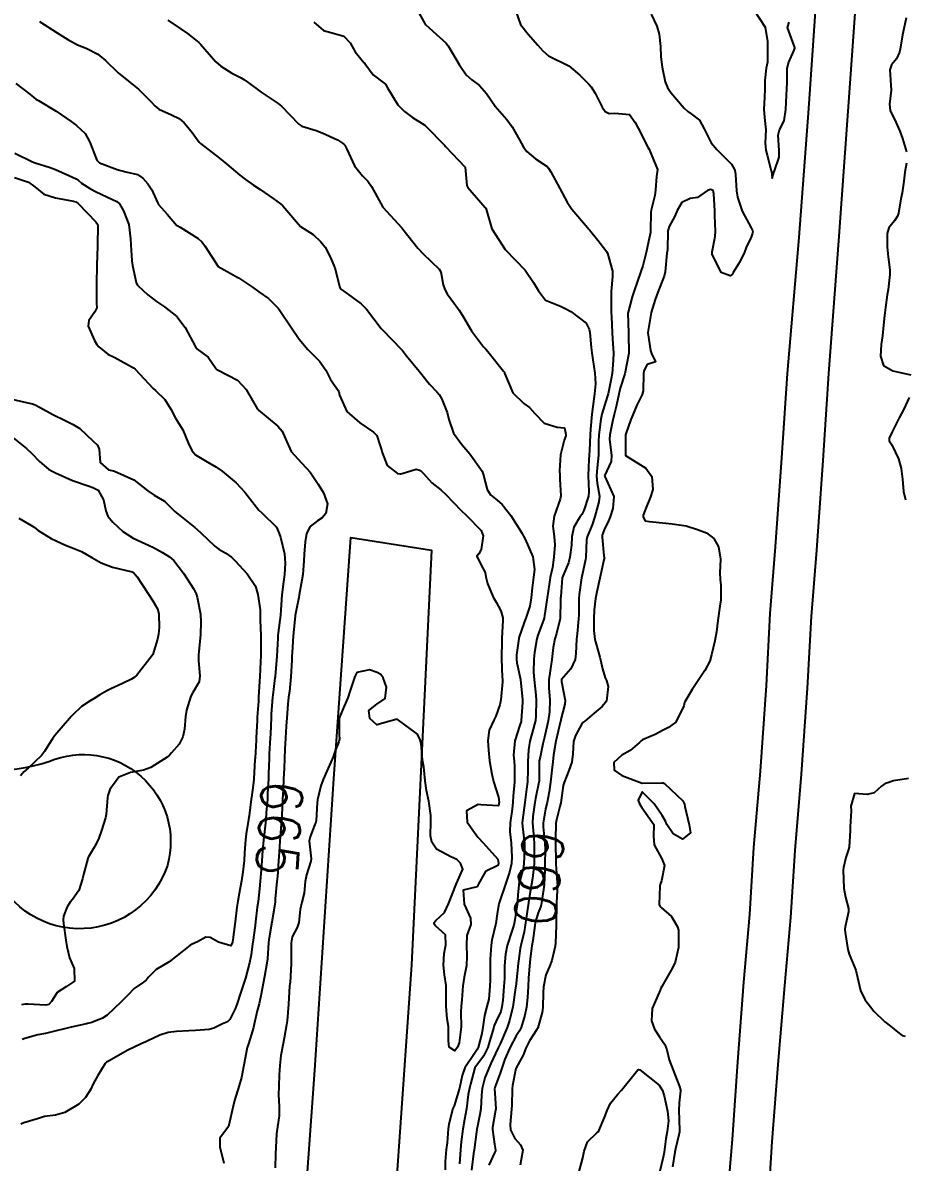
# Model space of a CAD drawing. Header units: metres. Extents: x 292545 to 299085, y 7450245 to 7463078.
# Drawn here: x 296437.6 to 296523.8, y 7460172.9 to 7460284.2 of the extents above; entities that cross this region are included whole.
import ezdxf
from ezdxf.enums import TextEntityAlignment as Align

# ---------------------------------------------------------------- set-up
doc = ezdxf.new("R2010")
doc.units = ezdxf.units.M
for name, color, linetype in [('Cotas', 45, 'Continuous'), ('Curvas de Nivel 1m', 11, 'Continuous'), ('Curvas de Nivel 5m', 15, 'Continuous'), ('Linha Férrea', 20, 'Continuous'), ('Vias Primárias', 230, 'Continuous')]:
    doc.layers.add(name, color=color, linetype=linetype)
doc.styles.add('Style-STANDARD', font='STANDARD.shx')

msp = doc.modelspace()

# ---------------------------------------------------------------- linework, layer by layer
at = {"layer": 'Curvas de Nivel 1m', "flags": 128}
for points, elevation in [([(296509, 7460285.47), (296510.11, 7460283.76), (296510.34, 7460282.38), (296510.36, 7460281.76), (296510.34, 7460280.35), (296510.23, 7460279.76), (296510.09, 7460278.58), (296510.09, 7460277.76), (296510.06, 7460276.92), (296510, 7460275.76), (296510.06, 7460274.95), (296510.19, 7460273.76), (296510.11, 7460272.49), (296510.19, 7460271.76), (296510.33, 7460271.26), (296510.72, 7460269.75), (296510.73, 7460269.67), (296510.81, 7460269.03), (296510.97, 7460269.59), (296511.02, 7460269.75), (296511.5, 7460271.07), (296511.49, 7460271.74), (296511.38, 7460273.22), (296511.53, 7460273.74), (296511.98, 7460274.63), (296512.15, 7460275.74), (296512.17, 7460276.46), (296512.25, 7460277.74), (296512.27, 7460278.38), (296512.28, 7460279.74), (296512.4, 7460280.28), (296512.95, 7460281.52), (296513.02, 7460281.73), (296513.02, 7460281.8), (296512.96, 7460281.96), (296512.31, 7460283.74), (296512.45, 7460284.27)], 657), ([(296439.24, 7460284.34), (296440.97, 7460283.21), (296442, 7460282.57), (296442.96, 7460282.06), (296443.78, 7460281.72), (296444.94, 7460281.15), (296445.69, 7460280.52), (296446.92, 7460279.3), (296447.93, 7460278.5), (296448.9, 7460277.72), (296450.13, 7460276.47), (296450.49, 7460276.08), (296450.88, 7460275.75), (296452.12, 7460275.2), (296452.87, 7460274.86), (296453.36, 7460274.44), (296454.04, 7460273.62), (296454.84, 7460272.54), (296454.9, 7460272.48), (296454.97, 7460272.42), (296456.82, 7460270.98), (296457.53, 7460270.38), (296458.8, 7460269.3), (296459.34, 7460268.9), (296460.14, 7460268.35), (296460.79, 7460267.91), (296462.05, 7460267.05), (296462.77, 7460266.53), (296462.99, 7460266.32), (296464.74, 7460264.3), (296465.97, 7460263.51), (296466.73, 7460262.81), (296467.13, 7460262.27), (296467.63, 7460261.34), (296468.07, 7460260.26), (296468.58, 7460258.34), (296468.61, 7460258.25), (296468.67, 7460258.17), (296468.95, 7460257.97), (296470.66, 7460256.74), (296470.93, 7460256.5), (296471.16, 7460256.22), (296472.62, 7460254.32), (296472.73, 7460254.2), (296474.6, 7460252.27), (296474.68, 7460252.18), (296475.09, 7460251.68), (296476.32, 7460250.16), (296476.57, 7460249.83), (296477.33, 7460248.91), (296478.06, 7460248.14), (296478.29, 7460247.88), (296478.55, 7460247.43), (296479.04, 7460246.12), (296479.22, 7460245.43), (296479.68, 7460244.12), (296480.49, 7460242.99), (296481.27, 7460242.1), (296482.46, 7460240.39), (296482.58, 7460240.09), (296482.96, 7460238.6), (296483.28, 7460238.08), (296483.93, 7460237.57), (296484.42, 7460237.13), (296485.28, 7460236.05), (296486.39, 7460234.29), (296486.51, 7460234.04), (296486.66, 7460233.75), (296487.42, 7460232.03), (296487.58, 7460230.8), (296487.48, 7460230.03), (296487.35, 7460229.01), (296487.27, 7460228.03), (296487.12, 7460227.21), (296486.73, 7460226.04), (296486.61, 7460225.71), (296486.27, 7460224.75), (296486.09, 7460224.22), (296486.05, 7460224.04), (296485.84, 7460222.45), (296485.82, 7460222.04), (296485.86, 7460221.66), (296486.22, 7460220.04), (296486.41, 7460218.04), (296486.41, 7460217.81), (296486.3, 7460216.04), (296486.28, 7460215.93), (296486.17, 7460215.58), (296485.67, 7460214.05), (296485.55, 7460212.64), (296485.6, 7460212.05), (296485.64, 7460211.57), (296485.62, 7460210.05), (296485.49, 7460208.64), (296485.46, 7460208.05), (296485.4, 7460207.38), (296485.2, 7460206.05), (296485.19, 7460205.2), (296485.31, 7460204.05), (296485.38, 7460202.68), (296485.35, 7460202.05), (296485.16, 7460201.22), (296484.75, 7460200.06), (296484.13, 7460198.23), (296484.09, 7460198.07), (296484.07, 7460197.96), (296483.95, 7460197.15), (296483.8, 7460196.2), (296483.77, 7460196.07), (296483.42, 7460194.57), (296483.35, 7460194.08), (296483.26, 7460192.71), (296483.24, 7460192.08), (296483.25, 7460190.7), (296483.23, 7460190.08), (296483.12, 7460188.81), (296482.94, 7460188.08), (296482.69, 7460187.22), (296482.53, 7460186.08), (296482.43, 7460185.46), (296482.07, 7460184.09), (296481.99, 7460183.89), (296481.79, 7460183.6), (296480.78, 7460182.1), (296480.51, 7460181.36), (296480.25, 7460180.11), (296479.73, 7460178.39), (296479.64, 7460178.2), (296479.61, 7460178.12), (296479.22, 7460176.6), (296479.16, 7460176.13), (296479.04, 7460174.77), (296478.96, 7460174.13), (296478.85, 7460172.94), (296478.86, 7460172.13)], 663), ([(296451.77, 7460284.45), (296452.97, 7460283.63), (296453.7, 7460283.16), (296454.65, 7460282.41), (296454.81, 7460282.27), (296454.95, 7460282.13), (296456.46, 7460280.39), (296456.93, 7460279.96), (296458.02, 7460279.28), (296458.92, 7460278.81), (296459.2, 7460278.65), (296459.61, 7460278.36), (296460.9, 7460277.42), (296462.56, 7460276.32), (296462.88, 7460276.06), (296464.57, 7460274.3), (296464.86, 7460274.11), (296466.26, 7460273.68), (296466.85, 7460273.45), (296468.34, 7460272.76), (296468.84, 7460272.45), (296468.96, 7460272.36), (296469.07, 7460272.25), (296469.24, 7460271.84), (296470.01, 7460270.24), (296470.8, 7460269.24), (296471.3, 7460268.73), (296471.66, 7460268.22), (296472.76, 7460266.2), (296474.63, 7460264.18), (296474.74, 7460264.04), (296476.19, 7460262.17), (296476.72, 7460261.63), (296478.27, 7460260.14), (296478.43, 7460259.87), (296478.68, 7460258.61), (296478.82, 7460258.13), (296479.07, 7460257.72), (296480.22, 7460256.11), (296480.64, 7460255.44), (296481.44, 7460254.1), (296482.61, 7460252.53), (296482.82, 7460252.3), (296483.03, 7460252.08), (296484.57, 7460250.17), (296484.64, 7460250.06), (296484.67, 7460249.96), (296485.47, 7460248.05), (296486.54, 7460247.01), (296487.11, 7460246.61), (296487.62, 7460246.03), (296488.52, 7460245.1), (296489.81, 7460244.71), (296490.51, 7460244.63), (296490.66, 7460243.99), (296490.64, 7460243.85), (296490.5, 7460243.42), (296490.13, 7460242), (296490.04, 7460240.42), (296490.05, 7460240), (296490.07, 7460239.62), (296490.16, 7460237.99), (296490.09, 7460237.65), (296489.5, 7460236), (296489.39, 7460235.01), (296489.52, 7460234), (296489.57, 7460233.2), (296489.49, 7460232), (296489.33, 7460230.98), (296489.13, 7460230.01), (296489.01, 7460229.33), (296488.83, 7460228.01), (296488.56, 7460226.28), (296488.53, 7460226.02), (296488.48, 7460225.83), (296488.28, 7460225.32), (296487.91, 7460224.38), (296487.81, 7460224.02), (296487.59, 7460222.69), (296487.51, 7460222.03), (296487.49, 7460220.76), (296487.56, 7460220.03), (296487.73, 7460218.5), (296487.75, 7460218.02), (296487.73, 7460216.47), (296487.67, 7460216.03), (296487.36, 7460214.83), (296487.14, 7460214.03), (296487, 7460213.17), (296486.94, 7460212.03), (296486.94, 7460211.21), (296486.9, 7460210.03), (296486.81, 7460209.31), (296486.64, 7460208.03), (296486.57, 7460207.54), (296486.39, 7460206.04), (296486.4, 7460205.69), (296486.6, 7460204.03), (296486.62, 7460203.43), (296486.56, 7460202.03), (296486.49, 7460201.54), (296486.06, 7460200.04), (296486.05, 7460199.97), (296485.97, 7460198.96), (296485.88, 7460198.04), (296485.63, 7460196.36), (296485.57, 7460196.05), (296485.42, 7460195.54), (296484.93, 7460194.05), (296484.75, 7460193.21), (296484.67, 7460192.06), (296484.64, 7460190.82), (296484.6, 7460190.06), (296484.49, 7460188.7), (296484.41, 7460188.06), (296484.29, 7460187.61), (296483.82, 7460186.61), (296483.65, 7460186.23), (296483.6, 7460186.07), (296483.2, 7460184.67), (296483.02, 7460184.08), (296482.62, 7460183.25), (296481.77, 7460182.1), (296481.34, 7460180.5), (296481.24, 7460180.1), (296481.12, 7460179.48), (296480.93, 7460178.1), (296480.75, 7460177.06), (296480.58, 7460176.11), (296480.43, 7460174.86), (296480.37, 7460174.11), (296480.27, 7460172.72)], 662), ([(296466.03, 7460284.28), (296466.97, 7460283.44), (296468.05, 7460283.17), (296468.96, 7460282.91), (296469.58, 7460282.24), (296470.08, 7460281.37), (296470.93, 7460280.33), (296470.98, 7460280.28), (296471.01, 7460280.23), (296471.84, 7460279.13), (296472.91, 7460278.31), (296473.03, 7460278.2), (296473.24, 7460277.86), (296474.25, 7460276.19), (296474.88, 7460275.55), (296475.66, 7460274.96), (296476.86, 7460274.2), (296476.93, 7460274.15), (296478.83, 7460272.2), (296478.9, 7460272.13), (296480.81, 7460270.11), (296480.99, 7460268.3), (296481.07, 7460268.11), (296482.76, 7460266.16), (296482.82, 7460266.08), (296482.85, 7460265.99), (296483.43, 7460264.07), (296484.72, 7460262.06), (296486.69, 7460260.04), (296487.49, 7460258.84), (296487.98, 7460258.02), (296488.66, 7460257.1), (296490.13, 7460256.52), (296490.65, 7460256.27), (296491.14, 7460255.99), (296492.63, 7460254.84), (296492.92, 7460254.26), (296492.98, 7460253.96), (296493.13, 7460252.49), (296493.2, 7460251.96), (296493.28, 7460251.27), (296493.48, 7460249.96), (296493.53, 7460248.92), (296493.44, 7460247.96), (296493.28, 7460246.7), (296493.18, 7460245.96), (296493.06, 7460244.51), (296493.03, 7460243.96), (296492.96, 7460242.43), (296492.94, 7460241.96), (296492.91, 7460241.53), (296492.83, 7460239.96), (296492.88, 7460238.41), (296492.86, 7460237.96), (296492.42, 7460236.54), (296492.22, 7460236.17), (296492.05, 7460235.97), (296491.43, 7460234.94), (296491.24, 7460233.98), (296491.19, 7460233.16), (296491.05, 7460231.98), (296490.91, 7460231.44), (296490.34, 7460230.15), (296490.3, 7460229.99), (296490.15, 7460228.16), (296490.13, 7460227.99), (296490.12, 7460227.8), (296490.08, 7460225.99), (296489.74, 7460224.53), (296489.58, 7460224), (296489.42, 7460223.16), (296489.28, 7460222), (296489.13, 7460220.9), (296489, 7460220.01), (296489, 7460219.22), (296489.09, 7460218.01), (296489.06, 7460216.89), (296488.93, 7460216.01), (296488.56, 7460214.42), (296488.47, 7460214.02), (296488.41, 7460213.75), (296488.13, 7460212.46), (296488.05, 7460212.09), (296488.04, 7460212.02), (296488.03, 7460210.1), (296488.02, 7460210.02), (296487.69, 7460208.42), (296487.62, 7460208.02), (296487.43, 7460206.65), (296487.4, 7460206.03), (296487.53, 7460204.53), (296487.57, 7460204.02), (296487.56, 7460202.47), (296487.54, 7460202.02), (296487.4, 7460200.61), (296487.3, 7460200.03), (296487.11, 7460198.89), (296486.98, 7460198.03), (296486.83, 7460197.15), (296486.67, 7460196.03), (296486.57, 7460195.39), (296486.25, 7460194.04), (296486.2, 7460193.75), (296485.95, 7460192.04), (296485.95, 7460191.97), (296485.88, 7460191.31), (296485.75, 7460190.04), (296485.73, 7460189.91), (296485.46, 7460188.05), (296485.16, 7460186.71), (296484.93, 7460186.05), (296484.26, 7460184.52), (296484.04, 7460184.07), (296483.79, 7460183.49), (296483.33, 7460182.52), (296483.11, 7460182.08), (296482.73, 7460181.11), (296482.47, 7460180.08), (296482.4, 7460179.42), (296482.33, 7460178.08), (296482.25, 7460177.55), (296481.95, 7460176.09), (296481.92, 7460175.86), (296481.69, 7460174.09), (296481.69, 7460174.07), (296481.67, 7460174), (296481.42, 7460172.09)], 661), ([(296485.8, 7460285.25), (296486.21, 7460284.05), (296486.97, 7460283.1), (296487.91, 7460282.03), (296488.39, 7460281.46), (296488.94, 7460280.99), (296490.93, 7460279.99), (296492.02, 7460279.07), (296492.91, 7460278.22), (296493.12, 7460277.96), (296493.51, 7460277.34), (296494.2, 7460275.95), (296494.49, 7460275.55), (296494.88, 7460275.33), (296495.45, 7460275.36), (296496.88, 7460275.24), (296497.42, 7460274.47), (296497.7, 7460273.91), (296498.67, 7460272.06), (296498.75, 7460271.89), (296498.78, 7460271.84), (296498.83, 7460271.75), (296499.59, 7460269.88), (296499.51, 7460269.18), (296499.42, 7460267.88), (296499.34, 7460267.33), (296498.98, 7460265.89), (296498.95, 7460265.69), (296498.93, 7460263.89), (296498.91, 7460263.71), (296498.73, 7460262.83), (296498.55, 7460262.06), (296498.52, 7460261.9), (296498.16, 7460260.45), (296497.99, 7460259.91), (296497.65, 7460258.95), (296497.29, 7460257.91), (296497.14, 7460257.44), (296496.73, 7460255.92), (296496.72, 7460255.84), (296496.76, 7460253.92), (296496.76, 7460253.78), (296496.79, 7460251.92), (296496.77, 7460251.75), (296496.59, 7460250.9), (296496.44, 7460250.06), (296496.41, 7460249.92), (296495.97, 7460248.52), (296495.83, 7460247.93), (296495.61, 7460246.85), (296495.36, 7460245.93), (296495.2, 7460245.25), (296494.93, 7460243.94), (296494.91, 7460243.53), (296495.1, 7460241.93), (296495.08, 7460241.33), (296494.45, 7460240.01), (296494.44, 7460239.96), (296494.43, 7460239.94), (296494.44, 7460239.92), (296494.45, 7460239.89), (296495.32, 7460237.93), (296495.23, 7460236.75), (296494.97, 7460235.94), (296494.82, 7460235.53), (296494.39, 7460234.65), (296494.21, 7460234.13), (296494.19, 7460233.95), (296494.36, 7460232.13), (296494.4, 7460231.99), (296494.42, 7460231.95), (296494.36, 7460231.72), (296494.05, 7460230.25), (296493.98, 7460229.95), (296493.66, 7460228.62), (296493.54, 7460227.96), (296493.41, 7460226.85), (296493.38, 7460225.96), (296493.39, 7460224.84), (296493.49, 7460223.96), (296493.97, 7460222.23), (296494.05, 7460221.95), (296494.23, 7460221.09), (296494.5, 7460220.22), (296494.61, 7460219.94), (296494.79, 7460219.37), (296494.63, 7460217.94), (296494.19, 7460217.41), (296493.4, 7460216.74), (296492.51, 7460215.97), (296492.31, 7460215.83), (296492.17, 7460215.66), (296491.58, 7460214.56), (296491.4, 7460213.98), (296491.33, 7460212.78), (296491.23, 7460211.98), (296490.95, 7460211.15), (296490.48, 7460209.99), (296490.4, 7460209.68), (296490.17, 7460208), (296490.07, 7460207.63), (296489.72, 7460206.34), (296489.68, 7460206), (296489.64, 7460204.4), (296489.65, 7460204), (296489.67, 7460202.34), (296489.68, 7460202), (296489.81, 7460200.17), (296489.82, 7460200), (296489.73, 7460198.23), (296489.73, 7460198), (296489.71, 7460196.23), (296489.7, 7460196), (296489.63, 7460194.29), (296489.59, 7460194), (296489.29, 7460192.6), (296489.06, 7460192.01), (296488.69, 7460191.19), (296488.45, 7460190.01), (296488.42, 7460189.45), (296488.4, 7460188.01), (296488.33, 7460187.52), (296487.91, 7460186.02), (296487.88, 7460185.95), (296487.81, 7460185.86), (296487.09, 7460184.73), (296486.73, 7460184.03), (296486.47, 7460183.35), (296485.77, 7460182.04), (296485.45, 7460180.36), (296485.4, 7460180.05), (296485.36, 7460178.42), (296485.35, 7460178.05), (296485.21, 7460176.55), (296485.25, 7460176.05), (296485.68, 7460175.18), (296486.22, 7460174.59), (296486.44, 7460174.04), (296486.2, 7460172.59)], 659), ([(296498.99, 7460285.04), (296499.53, 7460283.88), (296499.76, 7460283.09), (296499.89, 7460281.88), (296499.94, 7460280.89), (296500.06, 7460279.88), (296500.34, 7460278.45), (296500.57, 7460277.87), (296500.9, 7460277.4), (296502.22, 7460275.86), (296502.55, 7460275.52), (296502.88, 7460275.31), (296503.72, 7460274.69), (296504.15, 7460273.83), (296504.84, 7460272.47), (296505.41, 7460271.81), (296506.82, 7460270.38), (296507.15, 7460269.8), (296507.23, 7460269.37), (296507.32, 7460267.79), (296507.42, 7460267.15), (296507.88, 7460265.79), (296508.75, 7460264.17), (296508.88, 7460263.91), (296508.9, 7460263.78), (296508.88, 7460263.64), (296508.74, 7460263.25), (296508.26, 7460262.25), (296508.09, 7460261.79), (296507.64, 7460260.85), (296507, 7460259.8), (296506.89, 7460259.6), (296506.69, 7460259.49), (296505.83, 7460259.81), (296504.94, 7460261.59), (296504.95, 7460261.82), (296505.23, 7460263.32), (296505.27, 7460263.81), (296505.2, 7460265.37), (296505.19, 7460265.82), (296505.12, 7460267.49), (296505.04, 7460267.82), (296504.79, 7460267.9), (296504.5, 7460267.82), (296503.51, 7460267.12), (296502.78, 7460267.05), (296501.99, 7460266.65), (296501.52, 7460265.86), (296501.31, 7460265.31), (296500.75, 7460264.29), (296500.64, 7460263.98), (296500.62, 7460263.87), (296500.57, 7460262.02), (296500.55, 7460261.87), (296500.52, 7460261.68), (296500.36, 7460259.88), (296500.25, 7460259.44), (296499.65, 7460257.89), (296499.38, 7460257.17), (296498.99, 7460255.89), (296498.67, 7460253.94), (296498.66, 7460253.9), (296498.91, 7460252.2), (296499.03, 7460251.89), (296499.4, 7460251.08), (296498.59, 7460250.82), (296498.28, 7460250.2), (296498.24, 7460249.9), (296498.2, 7460248.26), (296498.12, 7460247.9), (296497.59, 7460246.85), (296497.18, 7460245.91), (296497, 7460245.43), (296496.5, 7460244.04), (296496.49, 7460243.94), (296496.49, 7460243.92), (296496.48, 7460241.92), (296498.46, 7460240.69), (296499.06, 7460239.89), (296499.14, 7460238.59), (296498.92, 7460237.89), (296498.42, 7460236.68), (296498.21, 7460236.11), (296498.19, 7460235.9), (296498.41, 7460235.53), (296498.81, 7460235.49), (296500.4, 7460235.31), (296501.02, 7460235.25), (296502.4, 7460235.05), (296503.52, 7460234.71), (296504.39, 7460234.36), (296505.09, 7460233.82), (296505.56, 7460233), (296505.76, 7460231.81), (296505.7, 7460230.45), (296505.72, 7460229.81), (296505.79, 7460229.27), (296505.79, 7460227.81), (296505.7, 7460227.21), (296505.51, 7460225.81), (296505.38, 7460224.71), (296505.2, 7460223.82), (296504.89, 7460222.46), (296504.7, 7460221.82), (296504.23, 7460220.91), (296503.51, 7460219.84), (296503, 7460219.05), (296502.26, 7460217.85), (296502.25, 7460217.8), (296502.19, 7460217.46), (296501.39, 7460215.86), (296500.68, 7460215.36), (296500.16, 7460215.09), (296499.37, 7460214.67), (296498.15, 7460214.13), (296498, 7460214.04), (296497.85, 7460213.9), (296496.94, 7460213.11), (296496.13, 7460212.65), (296495.33, 7460211.93), (296495.36, 7460211.17), (296496.11, 7460210.65), (296498.1, 7460209.9), (296500.03, 7460209.95), (296500.1, 7460209.95), (296500.16, 7460209.94), (296500.29, 7460209.88), (296502.08, 7460208.2), (296502.23, 7460207.85), (296502.28, 7460207.64), (296502.7, 7460205.84), (296502.82, 7460205.07), (296502.04, 7460204.45), (296501.13, 7460204.95), (296500.51, 7460205.87), (296500.39, 7460206.21), (296500.06, 7460206.75), (296499.28, 7460207.89), (296498.09, 7460209.08), (296497.72, 7460208.26), (296497.83, 7460207.9), (296498.07, 7460207.53), (296499.25, 7460205.89), (296499.21, 7460204.72), (296499.28, 7460203.89), (296500.01, 7460202.51), (296500.28, 7460201.88), (296499.99, 7460200.37), (296499.86, 7460200.01), (296499.84, 7460199.88), (296499.78, 7460198.06), (296499.82, 7460197.88), (296499.95, 7460197.76), (296500.97, 7460196.89), (296501.56, 7460195.86), (296501.64, 7460195.56), (296501.65, 7460193.85), (296501.32, 7460192.43), (296501.08, 7460191.86), (296500.02, 7460190.03), (296499.94, 7460189.88), (296499.86, 7460189.7), (296499.31, 7460188.43), (296499.09, 7460187.89), (296499.02, 7460186.69), (296499.32, 7460185.88), (296499.81, 7460185.13), (296500.32, 7460184.39), (296500.5, 7460183.87), (296500.75, 7460182.89), (296501.13, 7460181.87), (296501.75, 7460180.26), (296501.84, 7460179.96), (296501.85, 7460179.86), (296501.73, 7460178.68), (296501.67, 7460177.91), (296501.67, 7460177.86), (296501.71, 7460177.13), (296501.74, 7460175.86), (296501.69, 7460175.54), (296501.36, 7460174.18), (296501.31, 7460173.86), (296501.08, 7460172.44)], 658), ([(296523.9, 7460284.69), (296523.67, 7460283.6), (296523.55, 7460283.02), (296523.3, 7460281.61), (296523.24, 7460281.32), (296522.94, 7460280.67), (296522.45, 7460280.1), (296522.3, 7460279.62), (296522.4, 7460278.12), (296522.42, 7460277.61), (296522.27, 7460276.24), (296522.32, 7460275.62), (296522.87, 7460274.49), (296523.28, 7460273.61), (296523.55, 7460272.91), (296523.94, 7460271.6)], 657), ([(296436.91, 7460278.28), (296438.28, 7460277.22), (296438.89, 7460276.75), (296439.12, 7460276.6), (296440.87, 7460275.56), (296442.34, 7460274.57), (296442.86, 7460274.17), (296443.68, 7460273.38), (296444.14, 7460272.54), (296444.82, 7460270.77), (296445.09, 7460270.53), (296446.81, 7460269.88), (296447.67, 7460269.64), (296448.8, 7460269.37), (296449.33, 7460269.01), (296449.81, 7460268.47), (296450.21, 7460267.89), (296450.77, 7460266.64), (296450.87, 7460266.46), (296451.69, 7460265.52), (296452.63, 7460264.44), (296452.74, 7460264.35), (296452.96, 7460264.22), (296454.73, 7460263.12), (296455.1, 7460262.79), (296455.39, 7460262.41), (296456.69, 7460260.39), (296458.68, 7460259.27), (296460.04, 7460258.36), (296460.67, 7460257.93), (296461.6, 7460257.28), (296462.56, 7460256.32), (296462.65, 7460256.2), (296463.9, 7460254.31), (296464.61, 7460253.28), (296465.45, 7460252.29), (296466.59, 7460251.14), (296467.2, 7460250.27), (296467.65, 7460249.35), (296468.44, 7460248.25), (296468.48, 7460248.18), (296468.55, 7460247.83), (296469.27, 7460246.24), (296470.52, 7460245.11), (296471.86, 7460244.21), (296472.17, 7460243.87), (296472.49, 7460242.97), (296472.66, 7460242.38), (296472.71, 7460242.21), (296473.21, 7460240.94), (296474.22, 7460240.18), (296474.46, 7460240.12), (296474.52, 7460240.13), (296474.67, 7460240.18), (296476.03, 7460240.6), (296476.46, 7460240.46), (296476.75, 7460240.16), (296477.55, 7460239.25), (296478.44, 7460238.57), (296478.91, 7460238.13), (296480.42, 7460236.56), (296480.92, 7460236.1), (296482.39, 7460234.6), (296482.56, 7460234.09), (296482.37, 7460232.73), (296482.14, 7460232.32), (296481.96, 7460232.09), (296482.35, 7460231.27), (296482.76, 7460230.49), (296482.83, 7460230.08), (296482.98, 7460229.43), (296483.56, 7460228.07), (296483.83, 7460227.59), (296484.3, 7460226.75), (296484.5, 7460226.06), (296484.5, 7460225.85), (296484.4, 7460224.06), (296484.4, 7460223.92), (296484.36, 7460222.06), (296484.42, 7460220.27), (296484.45, 7460220.07), (296484.46, 7460219.82), (296484.29, 7460218.07), (296484.19, 7460217.55), (296483.8, 7460216.45), (296483.61, 7460216.08), (296483.15, 7460215.09), (296483.02, 7460214.08), (296483.08, 7460213.14), (296483.2, 7460212.08), (296483.41, 7460210.78), (296483.58, 7460210.08), (296484.08, 7460208.56), (296484.12, 7460208.07), (296484.07, 7460207.71), (296482.35, 7460207.81), (296482.07, 7460207.82), (296480.96, 7460207.21), (296481.02, 7460206.1), (296482.04, 7460204.64), (296482.58, 7460204.08), (296484.01, 7460202.48), (296484.06, 7460202.07), (296484, 7460201.87), (296482.8, 7460201.27), (296482.12, 7460200.09), (296482.09, 7460199.98), (296481.98, 7460199.8), (296480.62, 7460199.45), (296480.72, 7460198.1), (296481.32, 7460196.72), (296481.36, 7460196.1), (296480.99, 7460195.03), (296480.94, 7460194.1), (296480.99, 7460193.01), (296480.93, 7460192.1), (296480.73, 7460190.97), (296480.6, 7460190.11), (296480.48, 7460188.75), (296480.42, 7460188.11), (296480.4, 7460187.55), (296480.41, 7460186.11), (296480.23, 7460184.54), (296480.07, 7460184.12), (296479.79, 7460183.77), (296479.26, 7460184.13), (296479.19, 7460184.74), (296479.17, 7460186.13), (296479.06, 7460186.89), (296478.95, 7460188.13), (296478.95, 7460189.03), (296478.96, 7460190.13), (296478.81, 7460191.19), (296478.69, 7460192.13), (296478.77, 7460193.26), (296478.93, 7460194.12), (296478.88, 7460195.08), (296477.93, 7460195.97), (296477.8, 7460196.14), (296477.79, 7460196.29), (296477.94, 7460196.49), (296478.78, 7460197.29), (296479.2, 7460198.12), (296479.98, 7460200.11), (296480.59, 7460201.52), (296480.35, 7460202.11), (296480.01, 7460202.47), (296479.41, 7460202.73), (296478.02, 7460203.45), (296477.56, 7460204.14), (296477.42, 7460204.76), (296477.45, 7460206.15), (296477.45, 7460206.76), (296477.25, 7460208.15), (296477.03, 7460209.21), (296476.92, 7460210.15), (296476.76, 7460211.51), (296476.66, 7460212.15), (296476.5, 7460213.8), (296476.43, 7460214.16), (296476.16, 7460214.7), (296474.17, 7460216.18), (296472.17, 7460215.61), (296471.49, 7460216.22), (296471.39, 7460217.01), (296472.19, 7460217.64), (296472.99, 7460218.2), (296473.12, 7460219.28), (296472.79, 7460220.2), (296472.56, 7460220.54), (296472.23, 7460220.74), (296471.46, 7460220.99), (296470.23, 7460220.72), (296470.06, 7460220.39), (296470.01, 7460220.23), (296469.56, 7460218.88), (296469.34, 7460218.24), (296468.99, 7460217.44), (296468.51, 7460216.25), (296468.52, 7460214.62), (296468.53, 7460214.25), (296468.46, 7460213.95), (296468.13, 7460213.06), (296467.91, 7460212.48), (296467.82, 7460212.26), (296467.31, 7460211.07), (296466.94, 7460210.27), (296466.71, 7460209.66), (296466.39, 7460208.28), (296466.36, 7460207.99), (296466.27, 7460206.28), (296466.22, 7460206.11), (296466.05, 7460205.7), (296465.66, 7460204.66), (296465.59, 7460204.28), (296465.76, 7460202.53), (296465.74, 7460202.28), (296465.32, 7460200.96), (296465.2, 7460200.29), (296465.1, 7460199.16), (296464.87, 7460198.29), (296464.68, 7460197.56), (296464.55, 7460196.29), (296464.41, 7460195.82), (296463.92, 7460194.91), (296463.82, 7460194.3), (296463.81, 7460194.2), (296463.81, 7460192.3), (296463.72, 7460190.45), (296463.7, 7460190.3), (296463.66, 7460190.1), (296463.56, 7460188.31), (296463.44, 7460186.7), (296463.37, 7460186.31), (296463.12, 7460185), (296462.99, 7460184.32), (296462.81, 7460183.29), (296462.71, 7460182.32), (296462.66, 7460181.42), (296462.6, 7460180.32), (296462.59, 7460179.47), (296462.63, 7460178.32), (296462.64, 7460177.4), (296462.48, 7460176.32), (296462.38, 7460175.64), (296462.32, 7460174.32), (296462.29, 7460173.7), (296462.24, 7460172.32)], 664), ([(296523.92, 7460270.5), (296523.77, 7460269.6), (296523.68, 7460268.72), (296523.5, 7460267.6), (296523.38, 7460267), (296523.13, 7460265.61), (296523.04, 7460265.32), (296522.76, 7460264.87), (296522.2, 7460264.16), (296522.03, 7460263.62), (296522.03, 7460262.31), (296522.11, 7460261.62), (296522.29, 7460260.02), (296522.3, 7460259.61), (296522.14, 7460258.15), (296522.05, 7460257.62), (296521.89, 7460256.39), (296521.79, 7460255.62), (296521.67, 7460254.66), (296521.57, 7460253.63), (296521.46, 7460252.78), (296521.38, 7460251.63), (296521.68, 7460250.72), (296522.58, 7460250.2), (296524.36, 7460249.81)], 657), ([(296436.8, 7460269.1), (296438.16, 7460268.62), (296438.79, 7460268.19), (296439.66, 7460267.47), (296440.78, 7460267.1), (296442.56, 7460266.78), (296442.77, 7460266.7), (296442.87, 7460266.66), (296443.02, 7460266.56), (296444.75, 7460264.76), (296444.9, 7460264.53), (296444.93, 7460264.34), (296444.89, 7460262.53), (296444.89, 7460262.36), (296444.83, 7460260.54), (296444.8, 7460258.67), (296444.8, 7460258.54), (296444.8, 7460256.68), (296444.82, 7460256.54), (296444.82, 7460256.37), (296444.64, 7460255.97), (296444.05, 7460255.12), (296443.99, 7460254.55), (296444.61, 7460253.15), (296444.84, 7460252.77), (296445.04, 7460252.53), (296445.92, 7460251.84), (296446.59, 7460251.49), (296448.43, 7460250.49), (296448.58, 7460250.37), (296450.33, 7460248.47), (296450.55, 7460248.29), (296451.49, 7460247.41), (296452.06, 7460246.45), (296452.52, 7460245.58), (296453.25, 7460244.43), (296453.74, 7460243.18), (296454.11, 7460242.42), (296454.48, 7460241.99), (296455.46, 7460241.39), (296456.47, 7460240.83), (296457.09, 7460240.38), (296458.45, 7460239.24), (296459.28, 7460238.36), (296460.42, 7460236.89), (296460.67, 7460236.6), (296460.96, 7460236.34), (296462.39, 7460234.92), (296462.65, 7460234.32), (296462.76, 7460233.94), (296463.18, 7460232.31), (296463.24, 7460231.42), (296463.15, 7460230.31), (296463.06, 7460229.58), (296462.92, 7460228.31), (296462.81, 7460226.84), (296462.76, 7460226.32), (296462.56, 7460224.61), (296462.53, 7460224.33), (296462.51, 7460224.08), (296462.41, 7460222.33), (296462.24, 7460220.35), (296462.24, 7460220.33), (296462.24, 7460220.31), (296462.22, 7460220.21), (296462.02, 7460218.51), (296462, 7460218.33), (296461.86, 7460216.65), (296461.85, 7460216.33), (296461.8, 7460214.69), (296461.78, 7460214.33), (296461.68, 7460212.78), (296461.66, 7460212.33), (296461.61, 7460210.83), (296461.59, 7460210.34), (296461.52, 7460208.9), (296461.49, 7460208.34), (296461.39, 7460207.01), (296461.34, 7460206.34), (296461.22, 7460205.16), (296461.12, 7460204.34), (296461.01, 7460203.34), (296460.95, 7460202.34), (296460.9, 7460201.44), (296460.8, 7460200.34), (296460.72, 7460199.59), (296460.58, 7460198.34), (296460.51, 7460197.79), (296460.34, 7460196.35), (296460.29, 7460195.99), (296460.06, 7460194.35), (296460.04, 7460194.22), (296459.9, 7460193.13), (296459.75, 7460192.35), (296459.36, 7460190.87), (296459.2, 7460190.36), (296458.88, 7460189.4), (296458.55, 7460188.37), (296458.36, 7460187.85), (296457.82, 7460186.81), (296457.6, 7460186.6), (296457.11, 7460186.39), (296456.25, 7460185.97), (296455.81, 7460185.85), (296454.47, 7460185.76), (296453.81, 7460185.72), (296452.61, 7460185.64), (296451.81, 7460185.54), (296450.98, 7460185.29), (296449.8, 7460184.74), (296449.61, 7460184.65), (296449.24, 7460184.48), (296447.79, 7460183.79), (296446.04, 7460182.78), (296445.77, 7460182.64), (296445.7, 7460182.59), (296445.65, 7460182.52), (296444.92, 7460181.36), (296444.47, 7460180.53), (296444.25, 7460180.03), (296443.73, 7460179.2), (296443.08, 7460178.55), (296441.71, 7460177.74), (296440.8, 7460177.49), (296439.71, 7460177.33), (296439.14, 7460177.16), (296437.7, 7460176.72), (296437.4, 7460176.61)], 666), ([(296436.54, 7460247.44), (296438.09, 7460247.06), (296438.54, 7460246.99), (296438.81, 7460246.88), (296439.29, 7460246.6), (296440.52, 7460245.94), (296441.74, 7460245.34), (296442.51, 7460244.97), (296443.17, 7460244.55), (296444.49, 7460243.33), (296444.89, 7460242.94), (296445.05, 7460242.53), (296445.17, 7460241.23), (296445.97, 7460240.52), (296446.46, 7460240.42), (296446.57, 7460240.4), (296448.45, 7460239.56), (296449.8, 7460238.48), (296450.43, 7460238.06), (296451.45, 7460237.48), (296452.41, 7460236.5), (296452.46, 7460236.44), (296454.4, 7460234.88), (296454.95, 7460234.41), (296456.37, 7460233.07), (296456.74, 7460232.77), (296457.43, 7460232.38), (296457.98, 7460232), (296458.36, 7460231.62), (296459.51, 7460230.36), (296460.32, 7460229.15), (296460.56, 7460228.35), (296460.8, 7460226.84), (296460.8, 7460226.34), (296460.78, 7460225.85), (296460.84, 7460224.34), (296460.85, 7460223.76), (296460.85, 7460222.34), (296460.82, 7460221.76), (296460.74, 7460220.34), (296460.71, 7460219.85), (296460.63, 7460218.35), (296460.61, 7460217.93), (296460.5, 7460216.35), (296460.48, 7460216.03), (296460.4, 7460214.35), (296460.39, 7460214.11), (296460.29, 7460212.35), (296460.28, 7460212.19), (296460.16, 7460210.35), (296460.16, 7460210.29), (296460.1, 7460209.71), (296459.93, 7460208.5), (296459.91, 7460208.35), (296459.7, 7460206.71), (296459.65, 7460206.35), (296459.42, 7460204.97), (296459.34, 7460204.36), (296459.25, 7460203.12), (296459.22, 7460202.36), (296459.1, 7460201.26), (296458.95, 7460200.36), (296458.73, 7460199.12), (296458.6, 7460198.37), (296458.52, 7460197.8), (296458.34, 7460196.37), (296458.13, 7460194.59), (296458.09, 7460194.38), (296457.91, 7460194.02), (296456.71, 7460194.39), (296455.92, 7460194.83), (296455.47, 7460194.85), (296454.66, 7460194.41), (296454.15, 7460194.17), (296453.91, 7460194.04), (296451.89, 7460192.45), (296450.63, 7460191.71), (296449.87, 7460190.95), (296449.65, 7460190.68), (296449.38, 7460190.47), (296448.49, 7460189.85), (296447.85, 7460189.21), (296447.19, 7460188.5), (296445.83, 7460187.24), (296445.4, 7460186.95), (296444.34, 7460186.53), (296443.93, 7460186.43), (296443.82, 7460186.4), (296442.32, 7460186.06), (296441.81, 7460185.95), (296440.72, 7460185.67), (296439.81, 7460185.47), (296439.07, 7460185.33), (296437.8, 7460184.95), (296437.55, 7460184.86)], 667), ([(296524.17, 7460247.59), (296523.67, 7460246.46), (296523.2, 7460245.6), (296522.97, 7460245.15), (296522.51, 7460244.24), (296522.22, 7460243.61), (296522.24, 7460243.35), (296522.5, 7460242.96), (296523.15, 7460241.6), (296523.41, 7460240.66), (296523.53, 7460239.6), (296523.63, 7460238.41), (296523.83, 7460237.6)], 657), ([(296436.5, 7460243.77), (296437.95, 7460242.62), (296438.48, 7460242.12), (296439.22, 7460241.35), (296440.12, 7460240.59), (296440.46, 7460240.39), (296440.81, 7460240.22), (296442.45, 7460239.47), (296444.07, 7460238.92), (296444.44, 7460238.8), (296444.97, 7460238.53), (296445.5, 7460237.6), (296445.72, 7460236.52), (296445.9, 7460236.01), (296446.4, 7460235.41), (296447.38, 7460234.5), (296448.38, 7460233.85), (296449.52, 7460233.33), (296450.37, 7460232.95), (296451.25, 7460232.46), (296451.94, 7460232.03), (296452.36, 7460231.66), (296453.3, 7460230.43), (296454.32, 7460228.86), (296454.54, 7460228.42), (296454.64, 7460228.09), (296454.95, 7460226.41), (296455, 7460225.69), (296454.95, 7460224.41), (296454.91, 7460223.77), (296454.78, 7460222.41), (296454.78, 7460221.87), (296454.9, 7460220.41), (296454.82, 7460219.81), (296454.21, 7460218.76), (296454.02, 7460218.42), (296453.58, 7460217.03), (296453.5, 7460216.43), (296453.41, 7460215.18), (296453.22, 7460214.43), (296452.86, 7460213.71), (296452.13, 7460212.86), (296451.92, 7460212.65), (296451.69, 7460212.45), (296450.11, 7460211.44), (296449.39, 7460211.19), (296448.11, 7460210.97), (296446.97, 7460210.51), (296446.09, 7460209.28), (296445.91, 7460208.7), (296445.87, 7460208.52), (296445.74, 7460206.85), (296445.67, 7460206.52), (296445.28, 7460205.28), (296445.02, 7460204.53), (296444.69, 7460203.87), (296444.01, 7460202.71), (296443.96, 7460202.6), (296443.94, 7460202.54), (296443.54, 7460200.99), (296443.43, 7460200.55), (296443.08, 7460199.44), (296442.45, 7460198.56), (296442.22, 7460198.29), (296441.95, 7460197.82), (296441.59, 7460196.91), (296441.54, 7460196.57), (296441.58, 7460196.21), (296441.8, 7460194.57), (296441.91, 7460193.95), (296442.17, 7460192.84), (296442.28, 7460192.56), (296442.62, 7460191.82), (296442.64, 7460190.56), (296441.86, 7460190.04), (296440.97, 7460189.46), (296440.42, 7460188.58), (296440.13, 7460188.29), (296439.84, 7460188.22), (296438.12, 7460188.33), (296437.84, 7460188.32), (296437.47, 7460188.25)], 668), ([(296437.22, 7460235.81), (296438.4, 7460235.11), (296438.7, 7460234.91), (296439.1, 7460234.6), (296440.38, 7460233.82), (296441.78, 7460233.16), (296442.37, 7460232.94), (296443.34, 7460232.55), (296444.36, 7460231.96), (296445.26, 7460231.43), (296446.35, 7460231.03), (296448.27, 7460230.57), (296448.34, 7460230.54), (296448.42, 7460230.49), (296448.76, 7460230.06), (296449.83, 7460228.47), (296450.31, 7460227.73), (296450.76, 7460226.93), (296450.9, 7460226.46), (296450.93, 7460225.11), (296450.86, 7460224.46), (296450.75, 7460223.97), (296450.29, 7460222.47), (296450.24, 7460222.37), (296448.73, 7460220.48), (296448.47, 7460220.24), (296448.22, 7460220.07), (296447.35, 7460219.64), (296446.21, 7460219.12), (296445.81, 7460218.93), (296445.14, 7460218.53), (296444.56, 7460218.17), (296444.19, 7460217.97), (296443.35, 7460217.39), (296442.46, 7460216.56), (296442.32, 7460216.41), (296442.17, 7460216.24), (296440.73, 7460214.58), (296440.49, 7460214.25), (296440.14, 7460213.69), (296439.72, 7460213), (296439.42, 7460212.6), (296438.76, 7460211.96), (296438.11, 7460211.39), (296437.7, 7460211.03), (296437.38, 7460210.62)], 669), ([(296524.11, 7460210.37), (296522.65, 7460210.15), (296522.11, 7460209.95), (296521.85, 7460209.87), (296521.47, 7460209.63), (296520.76, 7460208.96), (296520.09, 7460208.8), (296518.85, 7460208.89), (296518.5, 7460207.66), (296518.52, 7460207.2), (296518.43, 7460205.66), (296518.41, 7460205.29), (296518.31, 7460203.66), (296518.26, 7460203.42), (296518.01, 7460202.65), (296517.76, 7460201.66), (296517.73, 7460201.4), (296517.8, 7460199.66), (296517.97, 7460198.78), (296518.26, 7460197.66), (296518.27, 7460197.34), (296517.94, 7460195.89), (296517.89, 7460195.66), (296517.89, 7460195.62), (296517.93, 7460195.31), (296518.19, 7460193.66), (296518.34, 7460193.22), (296518.96, 7460191.65), (296519.13, 7460190.91), (296519.42, 7460189.65), (296519.85, 7460188.77), (296520.72, 7460187.63), (296521.82, 7460186.58), (296522.37, 7460186.16), (296523.08, 7460185.6), (296523.49, 7460185.27), (296523.81, 7460185.19)], 657), ([(296491.94, 7460171.97), (296492.31, 7460173.32), (296492.44, 7460173.96), (296492.78, 7460174.86), (296493.69, 7460175.74), (296493.8, 7460175.84), (296493.86, 7460175.95), (296494.41, 7460177.25), (296494.69, 7460177.94), (296495.02, 7460178.64), (296495.74, 7460179.54), (296496.09, 7460179.92), (296497.43, 7460181.58), (296497.68, 7460181.9), (296497.76, 7460181.95), (296497.87, 7460181.9), (296499.75, 7460180.4), (296500.1, 7460179.88), (296500.26, 7460179.36), (296500.59, 7460177.87), (296500.67, 7460176.91), (296500.54, 7460175.87), (296500.41, 7460175.15), (296500.25, 7460173.87), (296500.16, 7460173.38), (296499.8, 7460171.88)], 659)]:
    msp.add_lwpolyline(points, dxfattribs=dict(at, elevation=elevation))
at = {"layer": 'Curvas de Nivel 5m', "flags": 128}
for points, elevation in [([(296476.18, 7460285.35), (296476.87, 7460284.15), (296476.98, 7460284.01), (296478.31, 7460282.79), (296478.95, 7460282.2), (296479.02, 7460282.13), (296479.14, 7460281.94), (296480.23, 7460280.12), (296480.92, 7460279.12), (296481.45, 7460278.63), (296482.2, 7460278.09), (296482.9, 7460277.28), (296483.73, 7460276.07), (296484.87, 7460274.76), (296485.39, 7460274.05), (296486.12, 7460272.77), (296486.52, 7460272.04), (296486.83, 7460271.62), (296487.69, 7460270.9), (296488.81, 7460270.16), (296488.95, 7460270.01), (296489.18, 7460269.63), (296490.07, 7460268), (296490.77, 7460266.67), (296491.22, 7460265.99), (296492.75, 7460264.21), (296492.86, 7460264.08), (296492.96, 7460263.97), (296493.76, 7460262.98), (296494.54, 7460261.94), (296494.62, 7460261.85), (296494.71, 7460261.69), (296495.2, 7460259.93), (296495.2, 7460259.42), (296495.07, 7460257.94), (296495.06, 7460257.54), (296495.08, 7460255.94), (296495.1, 7460255.48), (296495.17, 7460253.93), (296495.22, 7460253.34), (296495.29, 7460251.93), (296495.28, 7460251.24), (296495.18, 7460249.93), (296495.09, 7460249.41), (296494.77, 7460247.94), (296494.72, 7460247.76), (296494.54, 7460247.25), (296494.15, 7460245.95), (296494.06, 7460245.49), (296493.88, 7460243.95), (296493.85, 7460243.31), (296493.84, 7460241.95), (296493.7, 7460240.72), (296493.63, 7460239.95), (296493.7, 7460239.21), (296493.92, 7460237.95), (296493.87, 7460237.4), (296493.47, 7460235.96), (296493.21, 7460235.16), (296492.72, 7460233.97), (296492.66, 7460233.69), (296492.61, 7460231.97), (296492.58, 7460231.75), (296492.35, 7460230.68), (296492.22, 7460230.1), (296492.19, 7460229.97), (296491.96, 7460228.33), (296491.93, 7460227.97), (296491.91, 7460226.36), (296491.9, 7460225.97), (296491.75, 7460224.49), (296491.7, 7460223.98), (296491.64, 7460222.58), (296491.56, 7460221.98), (296491.13, 7460221.09), (296490.22, 7460220.05), (296490.21, 7460219.99), (296490.22, 7460219.84), (296490.58, 7460217.99), (296490.55, 7460217.62), (296490.17, 7460216.13), (296490.15, 7460215.99), (296490.14, 7460215.96), (296489.68, 7460214), (296489.45, 7460212.68), (296489.37, 7460212), (296489.28, 7460211.17), (296489.16, 7460210), (296489.03, 7460209.07), (296488.81, 7460208.01), (296488.67, 7460207.41), (296488.43, 7460206.02), (296488.43, 7460205.63), (296488.59, 7460204.01), (296488.62, 7460203.42), (296488.6, 7460202.01), (296488.6, 7460201.41), (296488.53, 7460200.01), (296488.48, 7460199.52), (296488.23, 7460198.02), (296488.17, 7460197.8), (296487.95, 7460197.24), (296487.66, 7460196.3), (296487.61, 7460196.02), (296487.41, 7460194.53), (296487.33, 7460194.03), (296487.17, 7460192.75), (296487.1, 7460192.03), (296487.01, 7460190.89), (296486.96, 7460190.03), (296486.91, 7460188.97), (296486.79, 7460188.03), (296486.63, 7460187.24), (296486.28, 7460186.04), (296486.12, 7460185.73), (296485.8, 7460185.24), (296485.17, 7460184.05), (296484.69, 7460182.96), (296484.39, 7460182.06), (296484.24, 7460181.59), (296483.75, 7460180.27), (296483.7, 7460180.12), (296483.69, 7460180.07), (296483.73, 7460179.14), (296483.8, 7460178.07), (296483.79, 7460178), (296483.72, 7460177.57), (296483.49, 7460176.28), (296483.48, 7460176.07), (296483.68, 7460174.65), (296483.78, 7460174.07), (296483.77, 7460173.98), (296483.67, 7460173.8), (296483.13, 7460172.6)], 660), ([(296436.83, 7460271.46), (296438.54, 7460270.61), (296438.81, 7460270.51), (296440.29, 7460270.07), (296440.81, 7460269.86), (296442.09, 7460269.27), (296442.8, 7460268.97), (296443.04, 7460268.8), (296443.33, 7460268.55), (296444.23, 7460267.98), (296444.78, 7460267.69), (296446.35, 7460266.95), (296446.78, 7460266.73), (296447.05, 7460266.51), (296447.44, 7460265.83), (296447.96, 7460264.5), (296448.13, 7460263.09), (296448.14, 7460262.5), (296448.26, 7460260.94), (296448.31, 7460260.49), (296448.68, 7460258.84), (296448.77, 7460258.59), (296448.86, 7460258.49), (296449.82, 7460257.63), (296450.66, 7460256.98), (296451.45, 7460256.45), (296452.64, 7460255.51), (296453.46, 7460254.43), (296454.47, 7460252.55), (296454.55, 7460252.42), (296454.6, 7460252.36), (296455.71, 7460251.52), (296456.5, 7460250.39), (296456.53, 7460250.35), (296456.57, 7460250.32), (296456.7, 7460250.26), (296458.56, 7460249.29), (296459.41, 7460248.36), (296460.53, 7460246.46), (296460.58, 7460246.39), (296460.62, 7460246.35), (296462.51, 7460244.8), (296462.93, 7460244.32), (296463.25, 7460243.56), (296463.83, 7460242.31), (296464.48, 7460241.59), (296465.67, 7460240.29), (296466.45, 7460239.14), (296466.96, 7460238.27), (296467.35, 7460237.19), (296467.21, 7460236.27), (296466.86, 7460235.82), (296466.4, 7460235.53), (296465.68, 7460235), (296465.32, 7460234.29), (296465.17, 7460233.49), (296465.09, 7460232.29), (296465.05, 7460231.6), (296464.94, 7460230.29), (296464.87, 7460229.76), (296464.61, 7460228.3), (296464.56, 7460228.05), (296464.3, 7460226.78), (296464.22, 7460226.3), (296464.21, 7460226.22), (296464.02, 7460224.3), (296463.91, 7460222.64), (296463.89, 7460222.31), (296463.87, 7460221.94), (296463.8, 7460220.31), (296463.65, 7460218.86), (296463.57, 7460218.31), (296463.5, 7460217.63), (296463.38, 7460216.31), (296463.33, 7460215.48), (296463.27, 7460214.31), (296463.21, 7460213.24), (296463.17, 7460212.31), (296463.12, 7460211.33), (296463.08, 7460210.32), (296463.03, 7460209.26), (296462.98, 7460208.32), (296462.94, 7460207.45), (296462.86, 7460206.32), (296462.77, 7460205.05), (296462.72, 7460204.32), (296462.69, 7460203.66), (296462.57, 7460202.32), (296462.47, 7460200.8), (296462.43, 7460200.32), (296462.26, 7460198.62), (296462.24, 7460198.33), (296462.21, 7460198.07), (296461.93, 7460196.33), (296461.64, 7460194.6), (296461.61, 7460194.33), (296461.49, 7460192.74), (296461.44, 7460192.33), (296461.2, 7460191.01), (296461.09, 7460190.34), (296460.9, 7460189.29), (296460.68, 7460188.34), (296460.51, 7460187.66), (296460.21, 7460186.35), (296460.13, 7460186.03), (296459.8, 7460184.96), (296459.6, 7460184.35), (296459.53, 7460184.09), (296459.18, 7460182.36), (296458.96, 7460181.16), (296458.74, 7460180.37), (296458.28, 7460178.92), (296458.14, 7460178.37), (296457.7, 7460176.38), (296456.84, 7460175.23), (296456.86, 7460174.39), (296457.25, 7460172.79)], 665)]:
    msp.add_lwpolyline(points, dxfattribs=dict(at, elevation=elevation))
at = {"layer": 'Linha Férrea', "linetype": 'Continuous'}
for points in [[(296515.23, 7460288.66), (296514.36, 7460275.84), (296513.41, 7460263.24), (296512.26, 7460249.95), (296511.72, 7460241.71), (296511.11, 7460233), (296510.59, 7460226.48), (296510.21, 7460219.45), (296509.63, 7460211.1), (296508.99, 7460203.64), (296508.59, 7460197.08), (296508, 7460190.48), (296507.41, 7460182.67), (296506.88, 7460175.1), (296506.26, 7460167.43)], [(296519.12, 7460288.35), (296518.18, 7460275.56), (296517.29, 7460262.89), (296516.29, 7460249.95), (296515.74, 7460241.44), (296515.13, 7460232.69), (296514.61, 7460226.21), (296514.23, 7460219.2), (296513.65, 7460210.79), (296513.01, 7460203.35), (296512.61, 7460196.78), (296512.01, 7460190.14), (296511.36, 7460182.44), (296510.76, 7460174.88), (296510.27, 7460167.12)]]:
    msp.add_lwpolyline(points, dxfattribs=at)
at = {"layer": 'Vias Primárias', "elevation": 684.8}
msp.add_lwpolyline([(296463.95, 7460151.54), (296466.13, 7460181.86), (296467.99, 7460210.33), (296469.64, 7460233.91), (296477.53, 7460232.68), (296475.56, 7460192.15), (296473.01, 7460155.31)], dxfattribs=at)
msp.add_lwpolyline([(296351.22, 7460152.22), (296368.53, 7460207.9, -0.398343), (296390.25, 7460224.16), (296427.83, 7460212.74, 0.194767), (296440.15, 7460212.03, -0.629341), (296451.73, 7460201.88, -0.685336), (296434.88, 7460201.07, 0.18678), (296428.32, 7460204.85, -0.000308), (296416.34, 7460208.79), (296392.45, 7460216.02, 0.47223), (296375.24, 7460204.53), (296357.48, 7460146.41, 0.364211)], format="xyb", dxfattribs=at)

# ---------------------------------------------------------------- texts
at = {"layer": 'Cotas', "style": 'Style-STANDARD'}
for s, rotation, p in [('665', 266.0656, (296462.68, 7460205.53, 665)), ('660', 263.6759, (296488.05, 7460200.66, 660))]:
    msp.add_text(s, height=4, rotation=rotation, dxfattribs=at).set_placement(p, align=Align.MIDDLE_CENTER)

doc.saveas('drawing.dxf')
